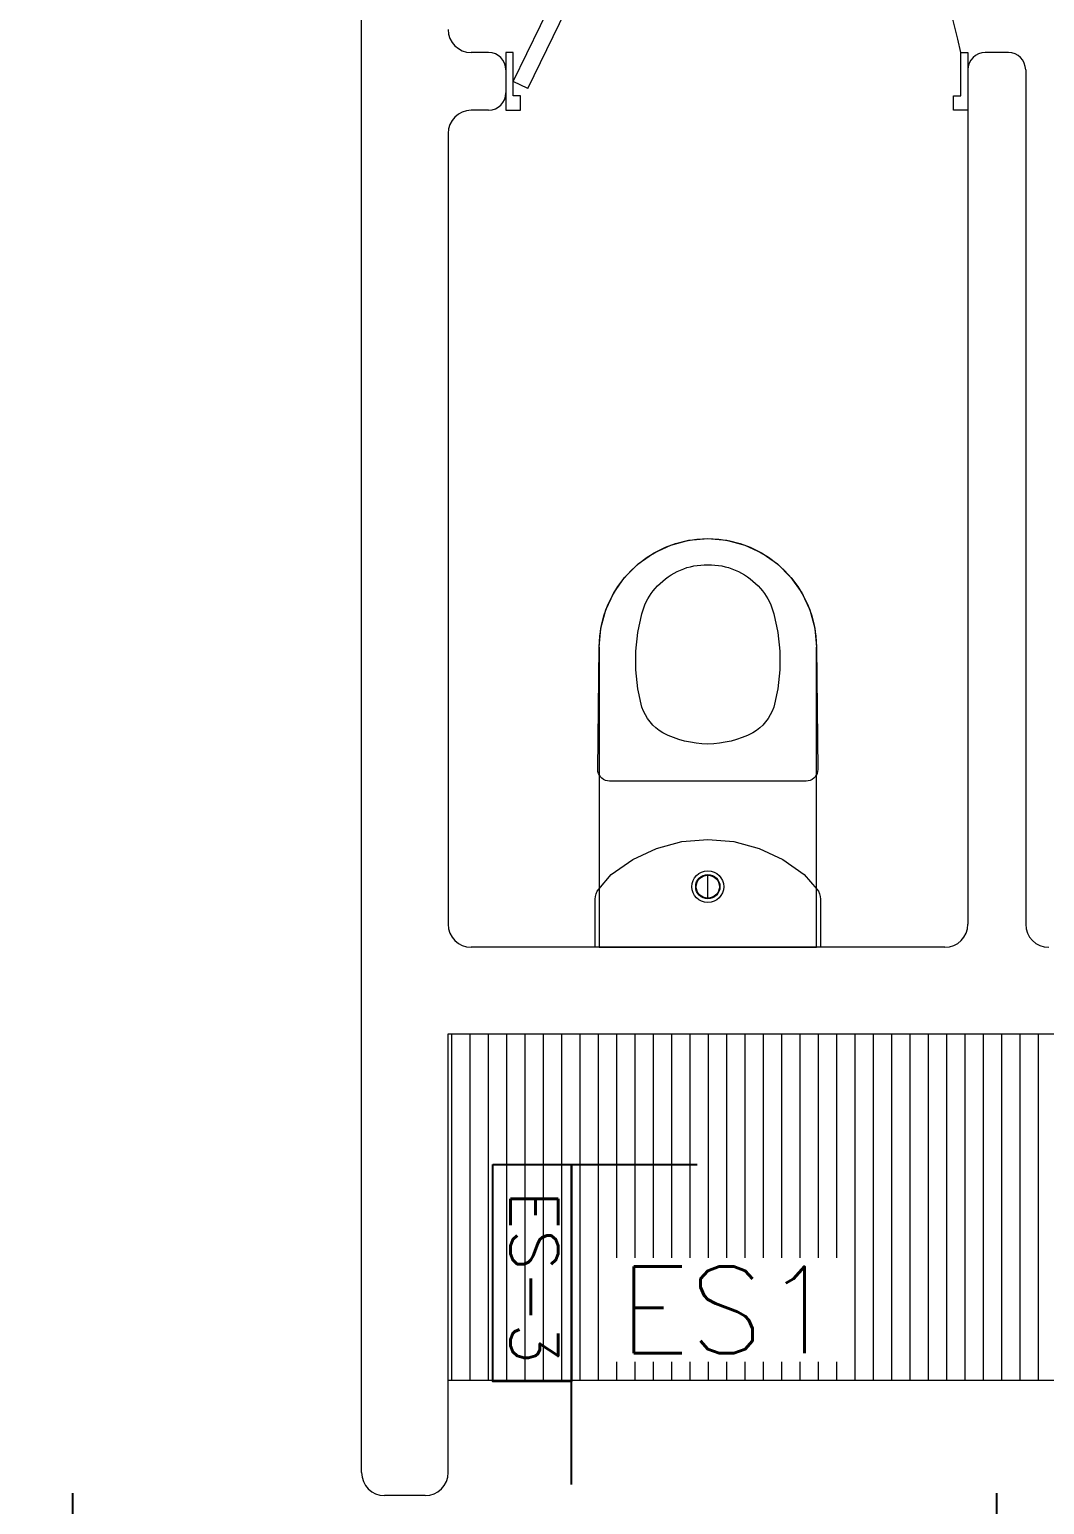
# Model space of a CAD drawing. Header units: metres. Extents: x -25 to 234, y -27 to 52.
# Drawn here: x 99.593 to 101.351, y 44.317 to 46.872 of the extents above; entities that cross this region are included whole.
import ezdxf

# ---------------------------------------------------------------- set-up
doc = ezdxf.new("R2010")
doc.units = ezdxf.units.M
doc.header["$LTSCALE"] = 0.1
doc.header["$MEASUREMENT"] = 0
doc.header["$PDMODE"] = 66
doc.linetypes.add('CONTINUA', pattern=[0])
for name, color, linetype in [('001-DIMTEXTO', 4, 'Continuous'), ('DIMENSIONES', 7, 'Continuous'), ('DIMTEXTO', 4, 'Continuous'), ('TEXTOS', 4, 'Continuous')]:
    doc.layers.add(name, color=color, linetype=linetype)
for name, color, linetype, lineweight in [('A-DOOR', 251, 'Continuous', 5), ('A-WALL', 7, 'Continuous', 5), ('baños', 251, 'Continuous', 0), ('closets', 253, 'Continuous', 0)]:
    doc.layers.add(name, color=color, linetype=linetype, lineweight=lineweight)
doc.styles.add('SMPLEX', font='simplex.shx')
doc.dimstyles.new('DIM-75', dxfattribs={"dimscale": 0.75, "dimtxt": 0.2, "dimasz": 0.2, "dimexe": 0.2, "dimexo": 0.2, "dimgap": 0.1, "dimtad": 0, "dimtih": 1, "dimtoh": 1, "dimzin": 0, "dimdsep": 46, "dimtxsty": 'SMPLEX', "dimblk1": 'OBLIQUE', "dimblk2": 'OBLIQUE', "dimsah": 1, "dimcen": 0.2, "dimclrd": 4, "dimclre": 4, "dimclrt": 4, "dimadec": 0, "dimazin": 0, "dimtfac": 1, "dimtmove": 1, "dimatfit": 3, "dimldrblk": 'OPEN30', "dimfxl": 0.25, "dimfxlon": 1, "dimtfill": 1, "dimtolj": 1, "dimtzin": 0, "dimarcsym": 0})

# ---------------------------------------------------------------- blocks, each defined once
blk = doc.blocks.new('_Oblique')
at = {"color": 0, "linetype": 'ByBlock', "lineweight": -2}
blk.add_line((-0.5, -0.5), (0.5, 0.5), dxfattribs=at)
blk = doc.blocks.new('*D927')
at = {"layer": 'Defpoints', "color": 0, "linetype": 'CONTINUA', "transparency": 16777216}
for p in [(101.2681, 44.1862), (99.6681, 42.5342), (101.2681, 42.5342)]:
    blk.add_point(p, dxfattribs=at)
at = {"layer": 'DIMENSIONES', "color": 4, "linetype": 'CONTINUA', "lineweight": -2, "transparency": 16777216}
for p, q in [((99.6681, 43.9987), (99.6681, 44.3362)), ((101.2681, 43.9987), (101.2681, 44.3362)), ((99.6681, 44.1862), (100.1788, 44.1862)), ((101.2681, 44.1862), (100.7573, 44.1862))]:
    blk.add_line(p, q, dxfattribs=at)
at = {"layer": 'DIMENSIONES', "color": 4, "linetype": 'CONTINUA', "lineweight": -2, "transparency": 16777216, "xscale": 0.15, "yscale": 0.15, "zscale": 0.15, "rotation": 180}
blk.add_blockref('_Oblique', (99.6681, 44.1862), dxfattribs=at)
at = {"layer": 'DIMENSIONES', "color": 4, "linetype": 'CONTINUA', "lineweight": -2, "transparency": 16777216, "xscale": 0.15, "yscale": 0.15, "zscale": 0.15}
blk.add_blockref('_Oblique', (101.2681, 44.1862), dxfattribs=at)
at = {"layer": 'DIMENSIONES', "color": 4, "linetype": 'CONTINUA', "transparency": 16777216, "insert": (100.4681, 44.1862), "char_height": 0.15, "attachment_point": 5, "style": 'SMPLEX', "bg_fill": 3, "box_fill_scale": 1.25, "bg_fill_color": 256, "bg_fill_true_color": 13158600, "bg_fill_transparency": 0}
blk.add_mtext('\\A1;1.60', dxfattribs=at)
blk = doc.blocks.new('_Open30')
at = {"layer": 'DIMTEXTO', "color": 0, "lineweight": -2}
for p, q in [((-1, 0.268), (0, 0)), ((0, 0), (-1, -0.268)), ((0, 0), (-1, 0))]:
    blk.add_line(p, q, dxfattribs=at)
blk = doc.blocks.new('Caroma_ToiletSuites')
at = {"layer": 'baños'}
for p, q in [((-64.3, 696.7), (-94, 682.8)), ((-32.6, 705.1), (-64.3, 696.7)), ((0, 708), (-32.6, 705.1)), ((32.6, 705.1), (0, 708)), ((64.3, 696.7), (32.6, 705.1)), ((94, 682.8), (64.3, 696.7)), ((-94, 682.8), (-120.8, 664)), ((120.8, 664), (94, 682.8)), ((-144, 640.8), (-162.8, 614)), ((-120.8, 664), (-144, 640.8)), ((144, 640.8), (120.8, 664)), ((162.8, 614), (144, 640.8)), ((-162.8, 614), (-176.7, 584.3)), ((176.7, 584.3), (162.8, 614)), ((-176.7, 584.3), (-185.1, 552.6)), ((185.1, 552.6), (176.7, 584.3)), ((-185.1, 552.6), (-188, 520)), ((188, 520), (185.1, 552.6)), ((-188, 520), (-190.5, 308)), ((-188, 0), (-188, 520)), ((188, 520), (188, 0)), ((190.5, 308), (188, 520)), ((-190.5, 308), (-190.2, 304.5)), ((190.2, 304.5), (190.5, 308)), ((-190.2, 304.5), (-189.3, 301.2)), ((-189.3, 301.2), (-187.8, 298)), ((-187.8, 298), (-185.8, 295.1)), ((-185.8, 295.1), (-183.4, 292.7)), ((-183.4, 292.7), (-180.5, 290.7)), ((-180.5, 290.7), (-177.3, 289.2)), ((-177.3, 289.2), (-174, 288.3)), ((-174, 288.3), (-170.5, 288)), ((-170.5, 288), (170.5, 288)), ((170.5, 288), (174, 288.3)), ((174, 288.3), (177.3, 289.2)), ((177.3, 289.2), (180.5, 290.7)), ((180.5, 290.7), (183.4, 292.7)), ((183.4, 292.7), (185.8, 295.1)), ((185.8, 295.1), (187.8, 298)), ((187.8, 298), (189.3, 301.2)), ((189.3, 301.2), (190.2, 304.5)), ((-45.1, 183.1), (-88.9, 171.3)), ((0, 187), (-45.1, 183.1)), ((45.1, 183.1), (0, 187)), ((88.9, 171.3), (45.1, 183.1)), ((-88.9, 171.3), (-130, 152.2)), ((130, 152.2), (88.9, 171.3)), ((-130, 152.2), (-167.1, 126.2)), ((167.1, 126.2), (130, 152.2)), ((-167.1, 126.2), (-188.7, 100.9)), ((0, 85), (0, 125)), ((188.7, 100.9), (167.1, 126.2)), ((-194.6, 88.2), (-195, 83.5)), ((-195, 83.5), (-195, 0)), ((-193.4, 92.7), (-194.6, 88.2)), ((-191.4, 97), (-193.4, 92.7)), ((-188.7, 100.9), (-191.4, 97)), ((191.4, 97), (188.7, 100.9)), ((193.4, 92.7), (191.4, 97)), ((194.6, 88.2), (193.4, 92.7)), ((195, 83.5), (194.6, 88.2)), ((195, 0), (195, 83.5)), ((-195, 0), (195, 0)), ((188, 0), (-188, 0))]:
    blk.add_line(p, q, dxfattribs=at)
for centre, radius, start, end in [((0, 520), 188, 0, 180), ((-2.7, 547.4), 115.2, 88.6565, 137.0404), ((2.7, 547.4), 115.2, 42.9609, 91.3415), ((-18.8, 556.1), 97.6, 134.3372, 160.9897), ((18.8, 556.1), 97.6, 19.01, 45.6643), ((183, 496.7), 307.9, 162.7713, 195.2143), ((-183, 496.7), 307.9, 344.7852, 17.2286), ((-36.1, 442.4), 82.4, 198.763, 239.3582), ((36.1, 442.4), 82.4, 300.6412, 341.2351), ((2.9, 529.9), 177.9, 242.916, 269.0659), ((-2.9, 529.9), 177.9, 270.9339, 297.0836), ((0, 105), 27.5, 0, 180), ((0, 105), 27.5, 180, 0), ((0, 105), 21, 0, 180), ((0, 105), 21, 180, 0), ((0, 105), 20, 0, 180), ((0, 105), 20, 180, 0)]:
    blk.add_arc(centre, radius, start, end, dxfattribs=at)
blk = doc.blocks.new('A$C3685e79b')
at = {"layer": 'A-DOOR'}
for p, q in [((0.0125, 0.05), (0.3248, 0.6926)), ((0.3248, 0.6926), (0.3503, 0.6802)), ((0.038, 0.0376), (0.3503, 0.6802)), ((0.3042, 0.6503), (0.294, 0.6552)), ((0.296, 0.6333), (0.2858, 0.6383)), ((0.3215, 0.621), (0.3317, 0.616)), ((0.3297, 0.6379), (0.3399, 0.6329)), ((0.038, 0.0376), (0.0125, 0.05))]:
    blk.add_line(p, q, dxfattribs=at)
for points in [[(0, 0), (0.025, 0), (0.025, 0.025), (0.0125, 0.025), (0.0125, 0.1), (0, 0.1), (0, 0)], [(0.8, 0), (0.775, 0), (0.775, 0.025), (0.7875, 0.025), (0.7875, 0.1), (0.8, 0.1), (0.8, 0)]]:
    blk.add_lwpolyline(points, dxfattribs=at)
blk.add_arc((-0.0309, -0.0619), 0.8343, 11.1901, 62.8126, dxfattribs=at)
for points in [[(0.294, 0.6539), (0.294, 0.659), (0.289, 0.6677), (0.2802, 0.6727), (0.2702, 0.6727), (0.2614, 0.6677), (0.2564, 0.6589), (0.2564, 0.6489), (0.2614, 0.6401), (0.2702, 0.6351), (0.2803, 0.6351), (0.289, 0.6401), (0.294, 0.6489), (0.294, 0.6539)], [(0.3693, 0.6173), (0.3693, 0.6224), (0.3642, 0.6311), (0.3555, 0.6361), (0.3454, 0.6361), (0.3367, 0.6311), (0.3316, 0.6224), (0.3317, 0.6123), (0.3367, 0.6035), (0.3454, 0.5985), (0.3555, 0.5985), (0.3643, 0.6036), (0.3693, 0.6123), (0.3693, 0.6173)]]:
    blk.add_open_spline(points, degree=2, dxfattribs=at)
blk = doc.blocks.new('PL BASE 1N NASAS 09')
at = {"layer": 'closets', "transparency": 33554687}
h = blk.add_hatch(dxfattribs=at)
h.set_pattern_fill('LINE', color=256, scale=0.01, angle=90)
h.set_pattern_definition([(90, (85.973437, 55.724378), (-0.03175, 2e-18), [])])
h.paths.add_polyline_path([(-108.9329, -39.1497), (-108.9329, -39.7497)], flags=0)
h.paths.add_polyline_path([(-107.8863, -39.1497), (-107.8863, -39.7497), (-110.0811, -39.7497), (-110.0811, -39.1497)])
at = {"layer": 'A-WALL'}
for p, q in [((-110.2311, -39.9097), (-110.2311, -36.5397)), ((-110.0111, -37.4497), (-110.0411, -37.4497)), ((-109.1111, -37.4497), (-109.1511, -37.4497)), ((-109.9811, -37.4797), (-109.9811, -37.5197)), ((-109.1811, -37.4797), (-109.1811, -38.9597)), ((-109.0811, -37.4797), (-109.0811, -38.9597)), ((-110.0111, -37.5497), (-110.0411, -37.5497)), ((-110.0811, -37.5897), (-110.0811, -38.9597)), ((-109.2211, -38.9997), (-110.0411, -38.9997)), ((-110.0811, -39.9097), (-110.0811, -39.1497)), ((-110.0811, -39.1497), (-107.8811, -39.1497)), ((-110.1211, -39.9497), (-110.1911, -39.9497))]:
    blk.add_line(p, q, dxfattribs=at)
for centre, radius, start, end in [((-110.0411, -37.4097), 0.04, 180, 270), ((-110.0111, -37.4797), 0.03, 0, 90), ((-109.1511, -37.4797), 0.03, 90, 180), ((-109.1111, -37.4797), 0.03, 0, 90), ((-110.0111, -37.5197), 0.03, 270, 0), ((-110.0411, -37.5897), 0.04, 90, 180), ((-110.0411, -38.9597), 0.04, 180, 270), ((-109.2211, -38.9597), 0.04, 270, 0), ((-109.0411, -38.9597), 0.04, 180, 270), ((-110.1911, -39.9097), 0.04, 180, 270), ((-110.1211, -39.9097), 0.04, 270, 0)]:
    blk.add_arc(centre, radius, start, end, dxfattribs=at)
at = {"layer": 'closets', "transparency": 33554687}
blk.add_line((-110.0811, -39.7497), (-107.8863, -39.7497), dxfattribs=at)
blk.add_blockref('A$C3685e79b', (-109.9811, -37.5497))
at = {"layer": 'baños', "xscale": -0.000999999934791, "yscale": 0.000999999934791}
blk.add_blockref('Caroma_ToiletSuites', (-109.6315, -38.9997), dxfattribs=at)
blk = doc.blocks.new('*D1042')
at = {"layer": 'Defpoints', "color": 0, "linetype": 'CONTINUA', "transparency": 16777216}
for p in [(106.2497, -6.8539), (104.6497, -8.5059), (106.2497, -8.5059)]:
    blk.add_point(p, dxfattribs=at)
at = {"layer": 'DIMENSIONES', "color": 4, "linetype": 'CONTINUA', "lineweight": -2, "transparency": 16777216}
for p, q in [((104.6497, -7.0414), (104.6497, -6.7039)), ((106.2497, -7.0414), (106.2497, -6.7039)), ((104.6497, -6.8539), (105.1604, -6.8539)), ((106.2497, -6.8539), (105.739, -6.8539))]:
    blk.add_line(p, q, dxfattribs=at)
at = {"layer": 'DIMENSIONES', "color": 4, "linetype": 'CONTINUA', "lineweight": -2, "transparency": 16777216, "xscale": 0.15, "yscale": 0.15, "zscale": 0.15, "rotation": 180}
blk.add_blockref('_Oblique', (104.6497, -6.8539), dxfattribs=at)
at = {"layer": 'DIMENSIONES', "color": 4, "linetype": 'CONTINUA', "lineweight": -2, "transparency": 16777216, "xscale": 0.15, "yscale": 0.15, "zscale": 0.15}
blk.add_blockref('_Oblique', (106.2497, -6.8539), dxfattribs=at)
at = {"layer": 'DIMENSIONES', "color": 4, "linetype": 'CONTINUA', "transparency": 16777216, "insert": (105.4497, -6.8539), "char_height": 0.15, "attachment_point": 5, "style": 'SMPLEX', "bg_fill": 3, "box_fill_scale": 1.25, "bg_fill_color": 256, "bg_fill_true_color": 13158600, "bg_fill_transparency": 0}
blk.add_mtext('\\A1;1.60', dxfattribs=at)
blk = doc.blocks.new('A$Cac76d8b6')
at = {"layer": 'TEXTOS', "color": 6, "linetype": 'Continuous', "ltscale": 0.01}
blk.add_line((15.9121, 20.8038), (16.2656, 20.8038), dxfattribs=at)
at = {"layer": 'TEXTOS', "color": 5, "linetype": 'Continuous', "ltscale": 0.01}
blk.add_line((16.0482, 20.2496), (16.0482, 20.8038), dxfattribs=at)
at = {"layer": 'TEXTOS', "color": 8, "linetype": 'Continuous', "ltscale": 0.01}
blk.add_lwpolyline([(15.9121, 20.8038), (16.0482, 20.8038), (16.0482, 20.4278), (15.9121, 20.4278)], close=True, dxfattribs=at)
at = {"layer": 'DIMTEXTO', "color": 4, "lineweight": -3, "insert": (16.3198, 20.552), "char_height": 0.15, "attachment_point": 5, "style": 'SMPLEX', "bg_fill": 3, "box_fill_scale": 1.1, "bg_fill_color": 256, "bg_fill_true_color": 13158600, "bg_fill_transparency": 0}
blk.add_mtext('ES1', dxfattribs=at)
at = {"layer": 'TEXTOS', "color": 4, "ltscale": 0.5, "insert": (15.9837, 20.6083), "char_height": 0.0825, "attachment_point": 5, "rotation": 270, "style": 'SMPLEX'}
blk.add_mtext('ES-3', dxfattribs=at)
at = {"layer": 'DIMENSIONES', "linetype": 'CONTINUA'}
dim = blk.add_linear_dim(base=(16.7847, 20.0842), p1=(15.1847, 18.4322), p2=(16.7847, 18.4322), dimstyle='DIM-75', dxfattribs=at)
dim.commit()
dim.dimension.update_dxf_attribs({"geometry": '*D1042', "text_midpoint": (15.9847, 20.0842), "insert": (-89.4651, 26.938)})

msp = doc.modelspace()

# ---------------------------------------------------------------- dimensions: what is measured, and where the dimension line sits
at = {"layer": 'DIMENSIONES', "linetype": 'CONTINUA'}
dim = msp.add_linear_dim(base=(101.2681, 44.1862), p1=(99.6681, 42.5342), p2=(101.2681, 42.5342), dimstyle='DIM-75', dxfattribs=at)
dim.commit()
dim.dimension.update_dxf_attribs({"geometry": '*D927', "text_midpoint": (100.4681, 44.1862)})

# ---------------------------------------------------------------- next in the draw order: block references
at = {"layer": 'baños'}
msp.add_blockref('PL BASE 1N NASAS 09', (210.3991, 84.2818), dxfattribs=at)

# ---------------------------------------------------------------- next in the draw order: block references
at = {"layer": '001-DIMTEXTO', "linetype": 'CONTINUA'}
msp.add_blockref('A$Cac76d8b6', (84.4834, 24.102), dxfattribs=at)

doc.saveas('drawing.dxf')
